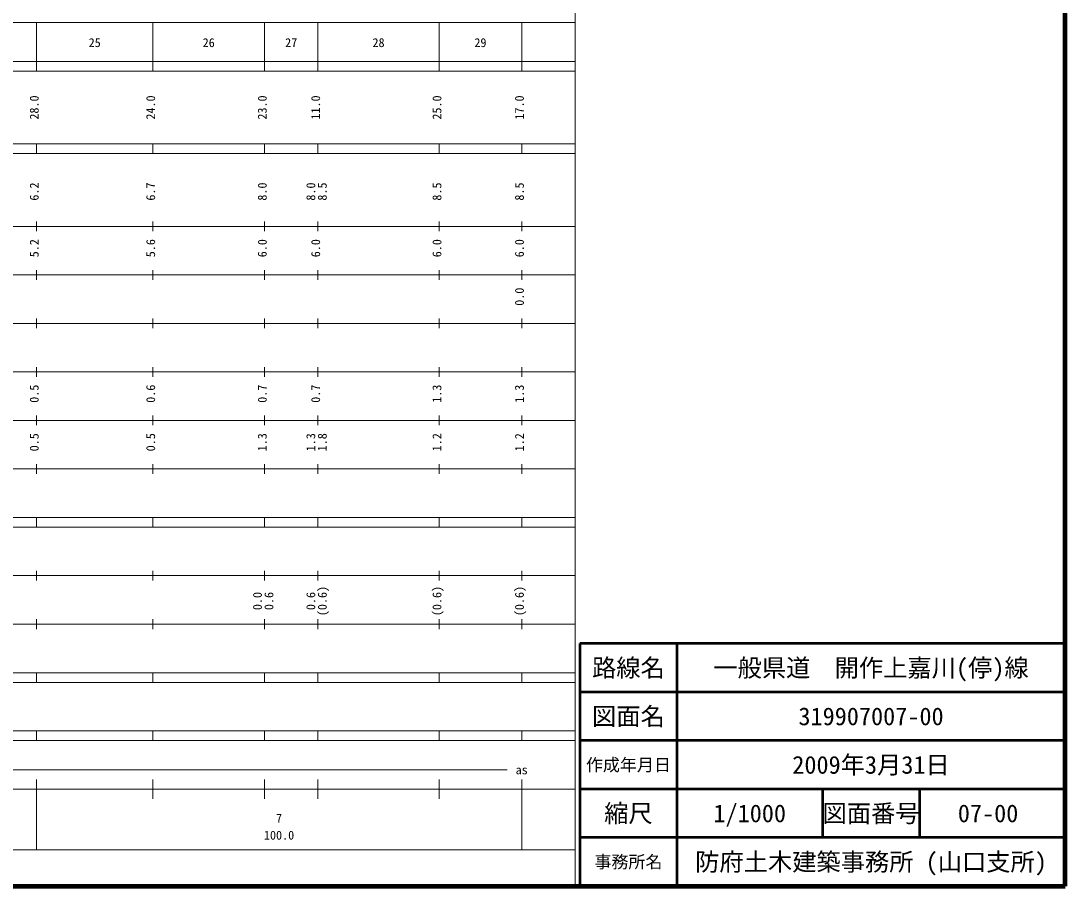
# Model space of a CAD drawing. Units: millimetres on the paper, enlarged 1000 times. Extents: x 40000 to 680000, y 20000 to 380000.
# Drawn here: x 464789 to 680000, y 20000 to 198357 of the extents above; entities that cross this region are included whole.
import ezdxf
from ezdxf.enums import TextEntityAlignment as Align

# ---------------------------------------------------------------- set-up
doc = ezdxf.new("R2010")
doc.units = ezdxf.units.MM
doc.header["$LTSCALE"] = 1000
for name, color, linetype, lineweight in [('M-TTL', 2, 'Continuous', 140), ('M-TTL-BAND', 7, 'Continuous', 13), ('M-TTL-FRAM', 2, 'Continuous', 50), ('M-TTL-LINE', 7, 'Continuous', 50)]:
    doc.layers.add(name, color=color, linetype=linetype, lineweight=lineweight)
doc.layers.add('M-TTL-TXT', color=7, linetype='Continuous')
doc.styles.add('ＭＳ ゴシック', font='')
doc.styles.get('ＭＳ ゴシック').set_extended_font_data('MS Gothic')

msp = doc.modelspace()

# ---------------------------------------------------------------- linework, layer by layer
at = {"layer": 'M-TTL'}
for p, q in [((680000, 20000), (680000, 380000)), ((40000, 20000), (680000, 20000))]:
    msp.add_line(p, q, dxfattribs=at)
at = {"layer": 'M-TTL-BAND'}
for p, q in [((579000, 20000), (579000, 370000)), ((68000, 198000), (579000, 198000)), ((468000, 188000), (468000, 198000)), ((492000, 188000), (492000, 198000)), ((515000, 188000), (515000, 198000)), ((526000, 188000), (526000, 198000)), ((551000, 188000), (551000, 198000)), ((568000, 188000), (568000, 198000)), ((40000, 190000), (579000, 190000)), ((40000, 188000), (579000, 188000)), ((40000, 173000), (579000, 173000)), ((468000, 171000), (468000, 173000)), ((492000, 171000), (492000, 173000)), ((515000, 171000), (515000, 173000)), ((526000, 171000), (526000, 173000)), ((551000, 171000), (551000, 173000)), ((568000, 171000), (568000, 173000)), ((40000, 171000), (579000, 171000)), ((40000, 156000), (579000, 156000)), ((468000, 155000), (468000, 157000)), ((492000, 155000), (492000, 157000)), ((515000, 155000), (515000, 157000)), ((526000, 155000), (526000, 157000)), ((551000, 155000), (551000, 157000)), ((568000, 155000), (568000, 157000)), ((468000, 145000), (468000, 147000)), ((492000, 145000), (492000, 147000)), ((515000, 145000), (515000, 147000)), ((526000, 145000), (526000, 147000)), ((551000, 145000), (551000, 147000)), ((568000, 145000), (568000, 147000)), ((46000, 146000), (579000, 146000)), ((52000, 136000), (579000, 136000)), ((468000, 135000), (468000, 137000)), ((492000, 135000), (492000, 137000)), ((515000, 135000), (515000, 137000)), ((526000, 135000), (526000, 137000)), ((551000, 135000), (551000, 137000)), ((568000, 135000), (568000, 137000)), ((468000, 125000), (468000, 127000)), ((492000, 125000), (492000, 127000)), ((515000, 125000), (515000, 127000)), ((526000, 125000), (526000, 127000)), ((551000, 125000), (551000, 127000)), ((568000, 125000), (568000, 127000)), ((46000, 126000), (579000, 126000)), ((468000, 115000), (468000, 117000)), ((492000, 115000), (492000, 117000)), ((515000, 115000), (515000, 117000)), ((526000, 115000), (526000, 117000)), ((551000, 115000), (551000, 117000)), ((568000, 115000), (568000, 117000)), ((52000, 116000), (579000, 116000)), ((46000, 106000), (579000, 106000)), ((468000, 105000), (468000, 107000)), ((492000, 105000), (492000, 107000)), ((515000, 105000), (515000, 107000)), ((526000, 105000), (526000, 107000)), ((551000, 105000), (551000, 107000)), ((568000, 105000), (568000, 107000)), ((40000, 96000), (579000, 96000)), ((468000, 94000), (468000, 96000)), ((492000, 94000), (492000, 96000)), ((515000, 94000), (515000, 96000)), ((526000, 94000), (526000, 96000)), ((551000, 94000), (551000, 96000)), ((568000, 94000), (568000, 96000)), ((40000, 94000), (579000, 94000)), ((49000, 84000), (579000, 84000)), ((468000, 83000), (468000, 85000)), ((492000, 83000), (492000, 85000)), ((515000, 83000), (515000, 85000)), ((526000, 83000), (526000, 85000)), ((551000, 83000), (551000, 85000)), ((568000, 83000), (568000, 85000)), ((40000, 74000), (579000, 74000)), ((468000, 73000), (468000, 75000)), ((492000, 73000), (492000, 75000)), ((515000, 73000), (515000, 75000)), ((526000, 73000), (526000, 75000)), ((551000, 73000), (551000, 75000)), ((568000, 73000), (568000, 75000)), ((40000, 64000), (579000, 64000)), ((468000, 62000), (468000, 64000)), ((492000, 62000), (492000, 64000)), ((515000, 62000), (515000, 64000)), ((526000, 62000), (526000, 64000)), ((551000, 62000), (551000, 64000)), ((568000, 62000), (568000, 64000)), ((40000, 62000), (579000, 62000)), ((40000, 52000), (579000, 52000)), ((468000, 50000), (468000, 52000)), ((492000, 50000), (492000, 52000)), ((515000, 50000), (515000, 52000)), ((526000, 50000), (526000, 52000)), ((551000, 50000), (551000, 52000)), ((568000, 50000), (568000, 52000)), ((40000, 50000), (579000, 50000)), ((71000, 44000), (565000, 44000)), ((468000, 27500), (468000, 42000)), ((492000, 38000), (492000, 42000)), ((515000, 38000), (515000, 42000)), ((526000, 38000), (526000, 42000)), ((551000, 38000), (551000, 42000)), ((568000, 27500), (568000, 42000)), ((40000, 40000), (579000, 40000)), ((68000, 27500), (579000, 27500))]:
    msp.add_line(p, q, dxfattribs=at)
at = {"layer": 'M-TTL-FRAM'}
for p, q in [((680000, 70000), (580000, 70000)), ((580000, 70000), (580000, 20000))]:
    msp.add_line(p, q, dxfattribs=at)
at = {"layer": 'M-TTL-LINE'}
for p, q in [((600000, 70000), (600000, 20000)), ((680000, 60000), (580000, 60000)), ((680000, 50000), (580000, 50000)), ((680000, 40000), (580000, 40000)), ((630000, 40000), (630000, 30000)), ((650000, 40000), (650000, 30000)), ((680000, 30000), (580000, 30000))]:
    msp.add_line(p, q, dxfattribs=at)

# ---------------------------------------------------------------- texts
at = {"layer": 'M-TTL-BAND', "style": 'ＭＳ ゴシック'}
for s, p in [('25', (480000, 192405)), ('26', (503500, 192405)), ('27', (520500, 192405)), ('28', (538500, 192405)), ('29', (559500, 192405)), ('as', (568000, 42500)), ('7', (518000, 32523)), ('100.0', (518000, 29033))]:
    msp.add_text(s, height=1833, dxfattribs=at).set_placement(p, align=Align.BOTTOM_CENTER)
for s, p in [('28.0', (469000, 180500)), ('24.0', (493000, 180500)), ('23.0', (516000, 180500)), ('11.0', (527000, 180500)), ('25.0', (552000, 180500)), ('17.0', (569000, 180500)), ('6.2', (469000, 163174)), ('6.7', (493000, 163174)), ('8.0', (516000, 163174)), ('8.0', (526000, 163174)), ('8.5', (528370, 163174)), ('8.5', (552000, 163174)), ('8.5', (569000, 163174)), ('5.2', (469000, 151500)), ('5.6', (493000, 151500)), ('6.0', (516000, 151500)), ('6.0', (527000, 151500)), ('6.0', (552000, 151500)), ('6.0', (569000, 151500)), ('0.0', (569000, 141500)), ('0.5', (469000, 121500)), ('0.6', (493000, 121500)), ('0.7', (516000, 121500)), ('0.7', (527000, 121500)), ('1.3', (552000, 121500)), ('1.3', (569000, 121500)), ('0.5', (469000, 111500)), ('0.5', (493000, 111500)), ('1.3', (516000, 111500)), ('1.3', (526000, 111500)), ('1.8', (528370, 111500)), ('1.2', (552000, 111500)), ('1.2', (569000, 111500)), ('0.0', (515000, 78764)), ('0.6', (517370, 78764)), ('0.6', (526000, 78764)), ('(0.6)', (528370, 78764)), ('(0.6)', (552000, 78764)), ('(0.6)', (569000, 78764))]:
    msp.add_text(s, height=1833, rotation=90, dxfattribs=at).set_placement(p, align=Align.BOTTOM_CENTER)
at = {"layer": 'M-TTL-TXT', "style": 'ＭＳ ゴシック'}
for s, height, p in [('路線名', 3666, (590000, 65000)), ('路線名', 3666, (590000, 65000)), ('一般県道\u3000開作上嘉川(停)線', 3666, (640000, 65000)), ('図面名', 3666, (590000, 55000)), ('図面名', 3666, (590000, 55000)), ('319907007-00', 3666, (640000, 55000)), ('2009年3月31日', 3666, (640000, 45000)), ('作成年月日', 2566, (590000, 45000)), ('作成年月日', 2566, (590000, 45000)), ('縮尺', 3666, (590000, 35000)), ('縮尺', 3666, (590000, 35000)), ('1/1000', 3666, (615000, 35000)), ('図面番号', 3666, (640000, 35000)), ('図面番号', 3666, (640000, 35000)), ('07-00', 3666, (664125, 35000)), ('事務所名', 2566, (590000, 25000)), ('事務所名', 2566, (590000, 25000)), ('防府土木建築事務所 (山口支所)', 3666, (640000, 25000))]:
    msp.add_text(s, height=height, dxfattribs=at).set_placement(p, align=Align.MIDDLE_CENTER)

doc.saveas('drawing.dxf')
